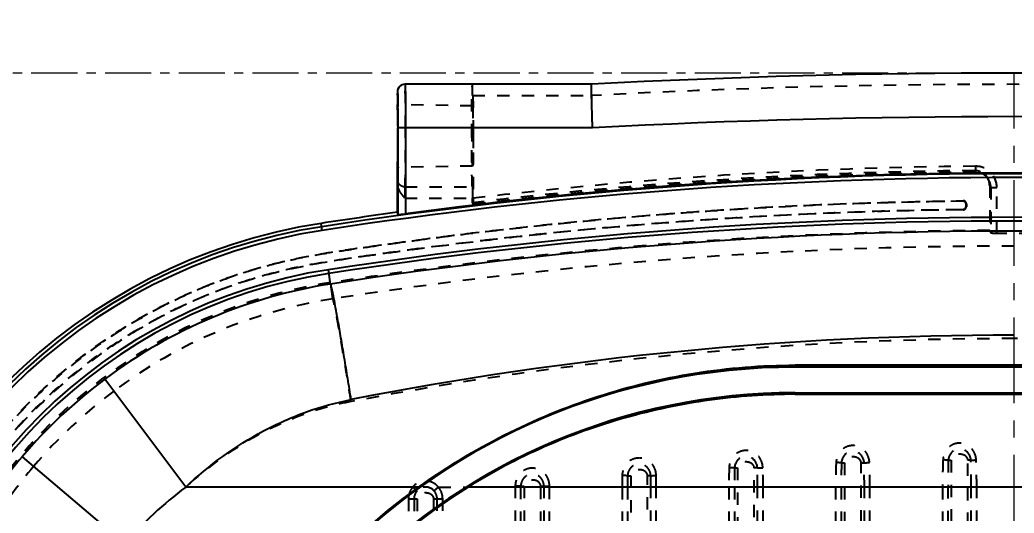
# Model space of a CAD drawing. Header units: millimetres. Extents: x 1937 to 4271, y -9032 to 1737.
# Drawn here: x 2659.6 to 2791.8, y 17.4 to 83 of the extents above; entities that cross this region are included whole.
import ezdxf

# ---------------------------------------------------------------- set-up
doc = ezdxf.new("R2010")
doc.units = ezdxf.units.MM
doc.header["$LTSCALE"] = 16.335
doc.header["$PDMODE"] = 3
doc.header["$PDSIZE"] = 0.3125
doc.linetypes.add('CENTER', pattern=[0.6, 0.375, -0.075, 0.075, -0.075])
doc.linetypes.add('HIDDEN', pattern=[0.2, 0.1, -0.1])
doc.layers.get('0').update_dxf_attribs({"linetype": 'CONTINUOUS'})
doc.layers.get('Defpoints').update_dxf_attribs({"linetype": 'CONTINUOUS'})
doc.layers.add('center', color=1, linetype='CENTER', lineweight=9)
doc.layers.add('DEFAULT_2', color=8, linetype='HIDDEN')
doc.styles.get("Standard").update_dxf_attribs({"font": 'txt', "width": 0.8})
doc.dimstyles.get("Standard").update_dxf_attribs({"dimtxt": 0.15625, "dimasz": 0.1875, "dimexe": 0.125, "dimexo": 0.0625, "dimtad": 0, "dimtih": 1, "dimtoh": 1, "dimdsep": 46, "dimtxsty": 'Standard', "dimcen": 0.09, "dimadec": 0, "dimazin": 0, "dimtp": 0.01, "dimtm": 0.01, "dimtfac": 1, "dimtofl": 0, "dimtmove": 0, "dimatfit": 3, "dimfxl": 0, "dimtolj": 1, "dimarcsym": 0})

# ---------------------------------------------------------------- blocks, each defined once
blk = doc.blocks.new('*D0')
at = {"color": 6, "lineweight": -2}
for p, q in [((2632.11, 75.97), (2632.11, 106.01)), ((2642.11, 106.01), (2702.04, 106.01)), ((2941.48, 106.01), (2739.37, 106.01)), ((2951.48, 75.97), (2951.48, 106.01))]:
    blk.add_line(p, q, dxfattribs=at)
at = {"color": 6}
for points in [[(2642.11, 107.68), (2642.11, 104.34), (2632.11, 106.01)], [(2941.48, 107.68), (2941.48, 104.34), (2951.48, 106.01)]]:
    blk.add_solid(points, dxfattribs=at)
at = {"layer": 'Defpoints', "color": 0}
for p in [(2632.11, 106.01), (2632.11, 75.97), (2951.48, 75.97, 0)]:
    blk.add_point(p, dxfattribs=at)
at = {"color": 4, "insert": (2720.71, 106.01), "char_height": 10, "attachment_point": 5}
blk.add_mtext('\\A1;319.38', dxfattribs=at)

msp = doc.modelspace()

# ---------------------------------------------------------------- linework, layer by layer
at = {"color": 7, "linetype": 'Continuous'}
for p, q in [((2710.796, 74.489), (2710.811, 74.482)), ((2735.591, 74.482), (2710.796, 74.489)), ((2735.591, 74.482), (2735.591, 74.489)), ((2735.621, 73.357), (2735.591, 74.482)), ((2709.796, 73.489), (2709.796, 71.771)), ((2709.796, 73.489), (2709.811, 73.482)), ((2735.745, 68.682), (2735.621, 73.357)), ((2709.894, 57.153), (2709.894, 68.682)), ((2735.745, 68.682), (2709.894, 68.682)), ((2710.894, 68.682), (2710.894, 57.237)), ((2709.796, 57.437), (2709.796, 63.422)), ((2709.894, 57.153), (2709.796, 57.437)), ((2699.82, 55.032), (2699.676, 55.967)), ((2700.918, 47.895), (2700.624, 49.802)), ((2762.696, 37.092), (2762.696, 36.833)), ((2820.896, 37.092), (2762.696, 37.092)), ((2820.896, 36.833), (2762.696, 36.833)), ((2681.653, 20.877), (2670.907, 35.249)), ((2762.696, 33.423), (2762.696, 33.22)), ((2762.696, 33.423), (2820.896, 33.423)), ((2762.696, 33.22), (2820.896, 33.22)), ((2659.902, 24.899), (2673.586, 13.292)), ((2712.624, 20.877), (2681.653, 20.877)), ((2864.373, 20.877), (2719.219, 20.877))]:
    msp.add_line(p, q, dxfattribs=at)
for centre, radius, start, end in [((2791.796, -986.181), 1062.151, 86.96671, 93.03329), ((2710.796, 73.489), 1, 90.00044, 179.98925), ((2710.811, 73.482), 1, 90.01212, 179.99249), ((2492.575, 68.86), 217.319, 359.95299, 0.69371), ((2791.796, -986.181), 1056.351, 86.958387, 93.041613), ((2791.796, -542.617), 605.184, 81.250995, 98.749005), ((2791.796, -542.617), 605.285, 83.09667, 97.681099), ((2791.796, -542.617), 604.685, 81.250995, 98.749005), ((2791.796, -542.617), 605.631, 97.781515, 98.749005), ((2711.146, -18.566), 75.411, 98.74901, 171.02639), ((2711.146, -18.566), 74.964, 98.74901, 171.02639), ((2791.796, -542.617), 599.393, 81.250995, 98.749005), ((2791.796, -542.617), 598.895, 81.250995, 98.749005), ((2711.146, -18.566), 74.465, 98.74901, 171.02639), ((2791.932, -536.047), 590.992, 90.013169, 98.858899), ((2791.66, -536.047), 590.992, 81.141101, 89.986831), ((2711.146, -18.566), 69.173, 98.74901, 171.02639), ((2711.146, -18.566), 68.675, 98.74901, 171.02639), ((2711.289, -18.65), 67.348, 98.85834, 126.84119), ((2792.046, -418.664), 459.758, 90.03121, 101.08543), ((2762.696, -49.022), 85.855, 90, 180), ((2711.146, -18.566), 67.196, 126.78659, 139.69559), ((2762.696, -49.022), 82.445, 90, 180), ((2711.146, -18.566), 49.251, 126.78659, 139.69559), ((2762.696, -49.022), 85.983, 125.61544, 180), ((2762.696, -49.022), 82.317, 121.88132, 180)]:
    msp.add_arc(centre, radius, start, end, dxfattribs=at)
for points, knots in [([(2710.811, 74.482), (2710.814, 74.48), (2710.816, 74.467), (2710.82, 74.445), (2710.824, 74.407), (2710.83, 74.332), (2710.836, 74.202), (2710.844, 74.009), (2710.851, 73.764), (2710.858, 73.472), (2710.864, 73.133), (2710.872, 72.6), (2710.881, 71.848), (2710.888, 70.862), (2710.893, 69.793), (2710.894, 69.057), (2710.894, 68.682)], [0, 0, 0, 0, 0.0017658, 0.005831, 0.0122375, 0.0209778, 0.0453955, 0.078919, 0.1212047, 0.1718308, 0.2303648, 0.2962387, 0.4473145, 0.6194057, 0.8062011, 1, 1, 1, 1]), ([(2709.811, 73.482), (2709.815, 73.48), (2709.817, 73.464), (2709.822, 73.439), (2709.826, 73.395), (2709.831, 73.336), (2709.836, 73.26), (2709.842, 73.129), (2709.85, 72.926), (2709.858, 72.641), (2709.866, 72.301), (2709.873, 71.912), (2709.876, 71.637), (2709.878, 71.492)], [0, 0, 0, 0, 0.0058969, 0.0197283, 0.0416449, 0.0716091, 0.1095548, 0.1554011, 0.2700904, 0.413984, 0.5852705, 0.7815423, 1, 1, 1, 1]), ([(2709.796, 71.771), (2709.798, 71.771), (2709.801, 71.762), (2709.804, 71.748), (2709.807, 71.722), (2709.812, 71.669), (2709.818, 71.578), (2709.825, 71.441), (2709.831, 71.266), (2709.837, 71.056), (2709.842, 70.813), (2709.85, 70.429), (2709.857, 69.886), (2709.864, 69.173), (2709.868, 68.4), (2709.869, 67.868), (2709.869, 67.597)], [0, 0, 0, 0, 0.0014927, 0.0052241, 0.0113055, 0.0197403, 0.0436205, 0.0767177, 0.1186915, 0.1691179, 0.2275623, 0.2934514, 0.4448427, 0.6175699, 0.8052269, 1, 1, 1, 1]), ([(2709.894, 57.153), (2709.895, 57.151), (2709.904, 57.148), (2709.93, 57.144), (2709.988, 57.144), (2710.08, 57.148), (2710.203, 57.157), (2710.352, 57.172), (2710.586, 57.197), (2710.768, 57.22), (2710.894, 57.237)], [0, 0, 0, 0, 0.0076606, 0.0236717, 0.0824798, 0.1759639, 0.3003805, 0.4511218, 0.6224797, 1, 1, 1, 1]), ([(2703.647, 32.516), (2703.499, 33.452), (2703.201, 35.316), (2702.752, 38.059), (2702.317, 40.649), (2701.917, 42.958), (2701.61, 44.654), (2701.395, 45.789), (2701.263, 46.457), (2701.15, 46.996), (2701.058, 47.407), (2700.985, 47.692), (2700.941, 47.842), (2700.918, 47.895)], [0, 0, 0, 0, 0.181967, 0.3626185, 0.5335894, 0.6862194, 0.8126048, 0.8644705, 0.9081591, 0.94333, 0.970154, 0.988935, 1, 1, 1, 1]), ([(2712.624, 20.877), (2716.245, 23.471), (2723.89, 28.118), (2736.281, 33.244), (2749.319, 36.386), (2758.241, 37.092), (2762.696, 37.092)], [0, 0, 0, 0, 0.250062, 0.4999682, 0.7499178, 1, 1, 1, 1]), ([(2762.696, 33.22), (2758.883, 33.22), (2751.248, 32.695), (2740.021, 30.343), (2729.226, 26.462), (2722.456, 22.891), (2719.219, 20.877)], [0, 0, 0, 0, 0.2500411, 0.5000202, 0.749978, 1, 1, 1, 1]), ([(2681.653, 20.877), (2684.759, 23.79), (2689.951, 27.595), (2697.635, 31.013), (2701.634, 32.123), (2703.647, 32.516)], [0, 0, 0, 0, 0.507638, 0.7554378, 1, 1, 1, 1]), ([(2659.902, 24.899), (2657.921, 22.564), (2654.269, 17.622), (2649.846, 9.542), (2646.562, 0.937), (2645.179, -5.05), (2644.696, -8.073)], [0, 0, 0, 0, 0.2500741, 0.5000447, 0.7499954, 1, 1, 1, 1])]:
    msp.add_open_spline(points, degree=3, knots=knots, dxfattribs=at)
at = {"layer": 'center'}
msp.add_line((2951.484, 75.97, 0), (2632.107, 75.97), dxfattribs=at)
at = {"layer": 'center', "color": 1, "linetype": 'CENTER', "ltscale": 1.86513}
msp.add_line((2791.796, -223.901), (2791.796, 75.97), dxfattribs=at)
at = {"layer": 'DEFAULT_2', "color": 8, "linetype": 'HIDDEN'}
for p, q in [((2719.796, 72.989), (2719.796, 74.489)), ((2719.796, 72.989), (2719.811, 72.982)), ((2719.796, 72.989), (2735.63, 72.989)), ((2735.63, 72.989), (2735.63, 72.982)), ((2735.745, 68.682), (2735.631, 72.982)), ((2719.796, 71.597), (2709.796, 71.771)), ((2719.885, 68.682), (2719.885, 59.309)), ((2719.796, 63.597), (2709.796, 63.422)), ((2786.666, 63.568), (2786.673, 62.769)), ((2786.524, 62.991), (2786.673, 62.769)), ((2710.814, 60.815), (2719.774, 60.815)), ((2788.357, 61.877), (2788.206, 62.102)), ((2788.546, 60.985), (2788.546, 55.023)), ((2788.697, 60.759), (2788.546, 60.985)), ((2788.697, 60.759), (2788.697, 54.683)), ((2788.697, 60.759), (2789.497, 60.759)), ((2789.497, 54.629), (2789.497, 60.758)), ((2710.779, 59.339), (2719.796, 59.339)), ((2719.796, 58.719), (2719.796, 59.339)), ((2719.796, 58.719), (2719.871, 58.501)), ((2785, 58.913), (2785.042, 58.976)), ((2785.404, 58.513), (2785.446, 58.577)), ((2785.404, 58.239), (2785.404, 58.513)), ((2785.446, 58.176), (2785.404, 58.239)), ((2785.446, 58.576), (2785.446, 58.176)), ((2785.051, 57.776), (2785.009, 57.839)), ((2788.546, 55.023), (2788.697, 54.683)), ((2701.221, 45.924), (2700.918, 47.895)), ((2768.837, 24.103), (2769.236, 24.103)), ((2769.236, 24.103), (2769.236, -153.696)), ((2771.456, -153.696), (2771.456, 24.103)), ((2771.456, 24.103), (2771.855, 24.103)), ((2783.044, 24.448), (2783.436, 24.448)), ((2783.436, 24.448), (2783.436, -154.041)), ((2785.656, -154.041), (2785.656, 24.448)), ((2786.048, 24.448), (2785.656, 24.448)), ((2754.625, 23.416), (2755.036, 23.416)), ((2755.036, 23.416), (2755.036, -153.01)), ((2757.256, -153.01), (2757.256, 23.416)), ((2757.666, 23.416), (2757.256, 23.416)), ((2740.41, 22.387), (2740.836, 22.387)), ((2740.836, 22.387), (2740.836, -151.98)), ((2743.056, -151.98), (2743.056, 22.387)), ((2743.482, 22.387), (2743.056, 22.387)), ((2744.222, 20.877), (2744.21, 22.405)), ((2712.421, 20.381), (2711.834, 20.877)), ((2714.67, 20.381), (2715.257, 20.877)), ((2715.257, 20.877), (2719.219, 20.877)), ((2725.47, 21.015), (2725.47, -150.608)), ((2726.208, -150.606), (2726.208, 21.013)), ((2726.208, 21.013), (2726.636, 21.013)), ((2726.636, 21.013), (2726.636, -150.606)), ((2728.856, -150.606), (2728.856, 21.013)), ((2728.856, 21.013), (2729.284, 21.013)), ((2729.284, 21.013), (2729.284, -150.606)), ((2730.022, -150.608), (2730.022, 21.015)), ((2739.67, 20.877), (2739.67, -150.471)), ((2740.409, 20.877), (2740.409, -150.471)), ((2743.483, -150.471), (2743.483, 20.877)), ((2744.222, -150.471), (2744.222, 20.877)), ((2753.87, 20.877), (2753.87, -150.471)), ((2754.608, 20.877), (2754.608, -150.471)), ((2757.684, -150.471), (2757.684, 20.877)), ((2758.422, -150.471), (2758.422, 20.877)), ((2768.07, 20.877), (2768.07, -150.471)), ((2768.808, 20.877), (2768.808, -150.517)), ((2771.884, -150.471), (2771.884, 20.877)), ((2772.622, -150.471), (2772.622, 20.877)), ((2782.27, 20.877), (2782.27, -150.471)), ((2783.008, -150.53), (2783.008, 20.936)), ((2786.084, -150.506), (2786.084, 20.913)), ((2786.822, -150.471), (2786.822, 20.877)), ((2711.27, 19.292), (2711.27, -148.885)), ((2711.27, 19.292), (2712.436, 19.292)), ((2712.008, 19.292), (2712.008, -148.885)), ((2712.436, 19.292), (2712.436, -148.885)), ((2714.656, -148.885), (2714.656, 19.292)), ((2714.656, 19.292), (2715.822, 19.292)), ((2715.084, -148.885), (2715.084, 19.292)), ((2715.822, -148.885), (2715.822, 19.292))]:
    msp.add_line(p, q, dxfattribs=at)
for centre, radius, start, end in [((2791.796, -986.181), 1060.651, 86.964565, 93.035435), ((2670.467, 70.034), 39.383, 1.3673, 1.74143), ((2568.816, 68.269), 141.05, 0.59333, 0.72347), ((2525.557, 67.851), 184.311, 0.32173, 0.58386), ((2483.073, 67.579), 226.795, 359.67872, 0.00453), ((2475.581, 67.598), 234.288, 359.99971, 0.26693), ((2534.204, 67.273), 175.664, 359.41076, 359.68473), ((2632.617, 66.029), 77.242, 358.65781, 359.34296), ((2573.108, 66.875), 136.757, 359.27446, 359.41004), ((2673.712, 65.071), 36.136, 358.24345, 358.64955), ((2791.796, -542.617), 606.206, 90.484744, 96.812713), ((2786.688, 60.759), 2.809, 359.9901, 90.42155), ((2791.796, -542.617), 605.631, 90.498746, 96.827713), ((2791.796, -542.617), 605.407, 90.48482, 96.823146), ((2786.54, 61.018), 1.973, 85.02153, 90.47704), ((2786.535, 60.966), 2.025, 67.74401, 85.00115), ((2786.539, 60.985), 2.007, 0.03498, 67.64399), ((2785.005, 58.514), 0.399, 359.93767, 90.65418), ((2785.005, 58.238), 0.399, 270.64208, 0.06004), ((2785.046, 58.577), 0.399, 359.93768, 90.65009), ((2785.046, 58.176), 0.399, 270.63809, 0.06024), ((2791.796, -542.617), 597.649, 90.311574, 98.749005), ((2791.796, -542.617), 597.247, 89.779451, 90.220549), ((2791.932, -536.047), 588.998, 90.013209, 98.859268), ((2711.146, -18.566), 67.429, 98.74901, 171.02639), ((2711.289, -18.651), 65.355, 98.86176, 126.84279), ((2792.032, -429.359), 469.998, 90.02882, 100.83923), ((2791.559, -429.359), 469.998, 79.16077, 89.97118), ((2711.146, -18.566), 65.202, 126.78659, 139.69558), ((2856.468, 20.947), 88.398, 177.93015, 180.04537), ((2941.478, 20.945), 172.67, 178.95196, 180.02227), ((2599.281, 20.945), 172.603, 359.97759, 1.04832), ((2684.264, 20.948), 88.358, 359.95407, 2.07005), ((2868.958, 20.973), 86.688, 177.67553, 180.06303), ((2952.045, 20.973), 169.037, 178.82219, 180.01238), ((2617.097, 20.973), 168.987, 359.9798, 1.17831), ((2700.158, 20.969), 86.664, 359.93932, 2.32773), ((2845.196, 20.911), 91.326, 178.40978, 180.02131), ((2933.026, 20.91), 178.418, 179.19507, 180.01043), ((2579.328, 20.91), 178.355, 359.98945, 0.80509), ((2667.131, 20.912), 91.291, 359.97857, 1.59074), ((2924.971, 20.884), 184.564, 179.53344, 180.00205), ((2558.95, 20.884), 184.534, 359.9979, 0.46659), ((2713.546, 19.366), 1.514, 42.05912, 137.93579)]:
    msp.add_arc(centre, radius, start, end, dxfattribs=at)
for points, knots in [([(2710.898, 68.682), (2710.897, 68.944), (2710.895, 69.602), (2710.889, 70.622), (2710.879, 71.695), (2710.869, 72.506), (2710.859, 73.077), (2710.851, 73.437), (2710.843, 73.747), (2710.834, 74.004), (2710.827, 74.184), (2710.82, 74.301), (2710.815, 74.367), (2710.811, 74.417), (2710.806, 74.456), (2710.802, 74.475), (2710.799, 74.489), (2710.796, 74.489)], [0, 0, 0, 0, 0.1353239, 0.3399586, 0.5266039, 0.6888524, 0.7590873, 0.8212161, 0.8747021, 0.9191341, 0.9541113, 0.9679444, 0.979311, 0.9881962, 0.9945886, 0.9984895, 1, 1, 1, 1]), ([(2719.676, 67.597), (2719.676, 68.045), (2719.677, 68.924), (2719.684, 70.201), (2719.693, 71.21), (2719.702, 71.955), (2719.71, 72.455), (2719.719, 72.908), (2719.728, 73.309), (2719.738, 73.656), (2719.749, 73.944), (2719.758, 74.147), (2719.766, 74.277), (2719.772, 74.352), (2719.777, 74.408), (2719.783, 74.452), (2719.788, 74.474), (2719.792, 74.489), (2719.796, 74.489)], [0, 0, 0, 0, 0.1949167, 0.3824912, 0.5552378, 0.6340156, 0.706702, 0.7725646, 0.8310001, 0.8814387, 0.9233869, 0.9564702, 0.969575, 0.9803414, 0.9887571, 0.994815, 0.9985232, 1, 1, 1, 1]), ([(2709.815, 61.799), (2709.824, 61.896), (2709.836, 62.155), (2709.853, 62.631), (2709.867, 63.277), (2709.885, 64.41), (2709.895, 65.682), (2709.899, 67.05), (2709.899, 68.128), (2709.896, 69.188), (2709.889, 70.193), (2709.879, 71.109), (2709.869, 71.803), (2709.859, 72.29), (2709.851, 72.597), (2709.843, 72.861), (2709.834, 73.08), (2709.826, 73.251), (2709.818, 73.365), (2709.811, 73.43), (2709.806, 73.462), (2709.803, 73.478), (2709.798, 73.489), (2709.796, 73.489)], [0, 0, 0, 0, 0.0251175, 0.0663469, 0.1222544, 0.1909531, 0.3569403, 0.4485489, 0.5417779, 0.6334321, 0.7203762, 0.7996392, 0.8684939, 0.8982785, 0.9246068, 0.9472528, 0.9660411, 0.9808001, 0.9913953, 0.9951132, 0.9977726, 0.9993782, 1, 1, 1, 1]), ([(2719.811, 72.982), (2719.813, 72.981), (2719.815, 72.971), (2719.819, 72.955), (2719.822, 72.927), (2719.827, 72.87), (2719.833, 72.775), (2719.84, 72.631), (2719.846, 72.45), (2719.853, 72.233), (2719.858, 71.982), (2719.866, 71.587), (2719.873, 71.029), (2719.88, 70.298), (2719.884, 69.506), (2719.885, 68.96), (2719.885, 68.682)], [0, 0, 0, 0, 0.0018298, 0.0059215, 0.0123426, 0.0210914, 0.0455162, 0.0790412, 0.1213255, 0.1719475, 0.2304749, 0.2963404, 0.4473953, 0.6194624, 0.8062286, 1, 1, 1, 1]), ([(2709.818, 71.566), (2709.817, 71.596), (2709.813, 71.646), (2709.809, 71.714), (2709.802, 71.745), (2709.801, 71.771), (2709.796, 71.771)], [0, 0, 0, 0, 0.4313693, 0.7421341, 0.9312076, 1, 1, 1, 1]), ([(2709.832, 71.23), (2709.831, 71.263), (2709.827, 71.375), (2709.823, 71.487), (2709.818, 71.566)], [0, 0, 0, 0, 0.2921962, 1, 1, 1, 1]), ([(2719.726, 67.597), (2719.726, 67.856), (2719.727, 68.367), (2719.731, 69.108), (2719.737, 69.791), (2719.744, 70.311), (2719.751, 70.679), (2719.757, 70.912), (2719.762, 71.113), (2719.768, 71.281), (2719.775, 71.412), (2719.78, 71.5), (2719.785, 71.55), (2719.788, 71.575), (2719.791, 71.588), (2719.794, 71.597), (2719.796, 71.597)], [0, 0, 0, 0, 0.1948509, 0.3825868, 0.5553588, 0.7067656, 0.7726522, 0.8310893, 0.8814987, 0.9234466, 0.9565125, 0.9803543, 0.9887666, 0.9948237, 0.9985293, 1, 1, 1, 1]), ([(2719.796, 71.597), (2719.798, 71.597), (2719.801, 71.588), (2719.803, 71.575), (2719.807, 71.55), (2719.812, 71.499), (2719.817, 71.412), (2719.823, 71.28), (2719.829, 71.113), (2719.835, 70.911), (2719.841, 70.678), (2719.848, 70.31), (2719.855, 69.79), (2719.861, 69.107), (2719.865, 68.367), (2719.866, 67.856), (2719.866, 67.597)], [0, 0, 0, 0, 0.0014943, 0.0052261, 0.0113078, 0.0197429, 0.0436244, 0.0767218, 0.1186924, 0.1691162, 0.2275597, 0.2934447, 0.4448271, 0.6175512, 0.8052225, 1, 1, 1, 1]), ([(2709.855, 70.05), (2709.854, 70.135), (2709.849, 70.443), (2709.844, 70.751), (2709.839, 70.973)], [0, 0, 0, 0, 0.2785811, 1, 1, 1, 1]), ([(2709.869, 67.597), (2709.869, 67.325), (2709.868, 66.793), (2709.864, 66.02), (2709.857, 65.307), (2709.85, 64.764), (2709.842, 64.38), (2709.837, 64.137), (2709.831, 63.927), (2709.825, 63.752), (2709.818, 63.615), (2709.812, 63.524), (2709.807, 63.471), (2709.804, 63.445), (2709.801, 63.431), (2709.798, 63.422), (2709.796, 63.422)], [0, 0, 0, 0, 0.1947754, 0.3824344, 0.555163, 0.7065547, 0.7724437, 0.8308875, 0.8813131, 0.9232857, 0.9563817, 0.9802608, 0.9886951, 0.9947762, 0.9985074, 1, 1, 1, 1]), ([(2710.814, 60.815), (2710.824, 60.929), (2710.836, 61.231), (2710.853, 61.787), (2710.867, 62.542), (2710.884, 63.865), (2710.895, 65.351), (2710.899, 66.948), (2710.899, 67.946), (2710.898, 68.526), (2710.898, 68.682)], [0, 0, 0, 0, 0.0435983, 0.1151622, 0.2122022, 0.3314549, 0.6196437, 0.778738, 0.9406837, 1, 1, 1, 1]), ([(2719.774, 60.815), (2719.764, 60.92), (2719.75, 61.195), (2719.732, 61.7), (2719.716, 62.384), (2719.696, 63.586), (2719.68, 65.341), (2719.676, 66.813), (2719.676, 67.597)], [0, 0, 0, 0, 0.0465795, 0.1218901, 0.2236386, 0.3488164, 0.6536308, 1, 1, 1, 1]), ([(2719.796, 63.596), (2719.794, 63.596), (2719.791, 63.605), (2719.788, 63.618), (2719.785, 63.643), (2719.78, 63.693), (2719.775, 63.781), (2719.768, 63.912), (2719.762, 64.08), (2719.757, 64.281), (2719.751, 64.514), (2719.744, 64.882), (2719.737, 65.402), (2719.731, 66.085), (2719.727, 66.826), (2719.726, 67.337), (2719.726, 67.597)], [0, 0, 0, 0, 0.0014707, 0.0051763, 0.0112334, 0.0196457, 0.0434875, 0.0765534, 0.1185013, 0.1689107, 0.2273478, 0.2932344, 0.4446412, 0.6174132, 0.8051491, 1, 1, 1, 1]), ([(2719.866, 67.597), (2719.866, 67.337), (2719.865, 66.826), (2719.861, 66.086), (2719.855, 65.403), (2719.848, 64.883), (2719.841, 64.515), (2719.835, 64.282), (2719.829, 64.08), (2719.823, 63.913), (2719.817, 63.781), (2719.812, 63.694), (2719.807, 63.643), (2719.803, 63.618), (2719.801, 63.605), (2719.798, 63.597), (2719.796, 63.596)], [0, 0, 0, 0, 0.1947775, 0.3824488, 0.5551729, 0.7065553, 0.7724403, 0.8308838, 0.8813076, 0.9232782, 0.9563756, 0.9802571, 0.9886922, 0.9947739, 0.9985057, 1, 1, 1, 1]), ([(2709.796, 63.422), (2709.801, 63.422), (2709.802, 63.448), (2709.809, 63.479), (2709.813, 63.547), (2709.817, 63.597), (2709.818, 63.627)], [0, 0, 0, 0, 0.0687933, 0.2578684, 0.5686335, 1, 1, 1, 1]), ([(2709.818, 63.627), (2709.82, 63.65), (2709.825, 63.762), (2709.829, 63.875), (2709.832, 63.964)], [0, 0, 0, 0, 0.2070301, 1, 1, 1, 1]), ([(2788.356, 61.877), (2788.264, 62.014), (2788.047, 62.267), (2787.503, 62.644), (2787.001, 62.771), (2786.673, 62.769)], [0, 0, 0, 0, 0.2505881, 0.501399, 1, 1, 1, 1]), ([(2710.779, 59.339), (2710.54, 59.631), (2710.066, 60.21), (2709.795, 60.956), (2709.796, 61.331)], [0, 0, 0, 0, 0.5016602, 1, 1, 1, 1]), ([(2709.796, 61.33), (2709.798, 61.429), (2709.803, 61.585), (2709.809, 61.741), (2709.815, 61.799)], [0, 0, 0, 0, 0.6312317, 1, 1, 1, 1]), ([(2710.814, 60.815), (2710.69, 60.815), (2710.428, 60.865), (2710.09, 61.084), (2709.866, 61.417), (2709.815, 61.676), (2709.815, 61.799)], [0, 0, 0, 0, 0.2418311, 0.5026187, 0.761753, 1, 1, 1, 1]), ([(2710.814, 60.815), (2710.805, 60.755), (2710.798, 60.583), (2710.786, 60.262), (2710.78, 59.83), (2710.779, 59.509), (2710.779, 59.339)], [0, 0, 0, 0, 0.1226553, 0.3488452, 0.6537546, 1, 1, 1, 1]), ([(2719.774, 60.815), (2719.78, 60.755), (2719.784, 60.583), (2719.791, 60.262), (2719.795, 59.83), (2719.796, 59.509), (2719.796, 59.339)], [0, 0, 0, 0, 0.1219065, 0.3488166, 0.6536579, 1, 1, 1, 1]), ([(2788.697, 60.759), (2788.697, 60.858), (2788.667, 61.25), (2788.518, 61.632), (2788.356, 61.877)], [0, 0, 0, 0, 0.2511862, 1, 1, 1, 1]), ([(2636.107, -64.797), (2636.107, -59.948), (2636.251, -52.673), (2636.731, -42.985), (2637.234, -35.728), (2637.88, -28.483), (2638.671, -21.251), (2639.449, -15.239), (2640.129, -10.438), (2640.698, -6.845), (2641.368, -3.268), (2642.224, 0.269), (2643.28, 3.752), (2644.506, 7.179), (2645.902, 10.54), (2647.991, 14.918), (2651.016, 20.183), (2655.269, 26.098), (2660.102, 31.55), (2665.464, 36.483), (2671.301, 40.843), (2677.55, 44.59), (2684.15, 47.675), (2691.026, 50.092), (2696.941, 51.464), (2701.724, 52.269), (2705.325, 52.78), (2708.929, 53.274), (2712.532, 53.769), (2716.138, 54.244), (2720.951, 54.839), (2726.974, 55.525), (2734.21, 56.267), (2741.455, 56.919), (2748.707, 57.484), (2758.385, 58.12), (2770.496, 58.696), (2780.193, 58.922), (2785.042, 58.976)], [0, 0, 0, 0, 0.0624978, 0.0937481, 0.1249983, 0.1562486, 0.1874987, 0.2187485, 0.234373, 0.2500021, 0.26563, 0.2812543, 0.2968847, 0.3125143, 0.3281415, 0.3437693, 0.375015, 0.4062602, 0.4375058, 0.4687519, 0.4999989, 0.5312466, 0.5624953, 0.5937455, 0.6249961, 0.640623, 0.6562486, 0.6718748, 0.6874998, 0.7031244, 0.7187494, 0.75, 0.7812501, 0.8125003, 0.8437506, 0.8750009, 0.9375004, 1, 1, 1, 1]), ([(2785, 58.913), (2780.154, 58.858), (2770.462, 58.632), (2758.358, 58.056), (2748.686, 57.419), (2741.438, 56.855), (2734.197, 56.202), (2726.965, 55.462), (2719.742, 54.635), (2713.732, 53.875), (2708.931, 53.215), (2705.331, 52.712), (2701.733, 52.193), (2698.146, 51.6), (2694.583, 50.869), (2691.068, 49.933), (2687.606, 48.818), (2683.071, 47.105), (2677.575, 44.53), (2671.33, 40.787), (2665.497, 36.428), (2660.139, 31.498), (2655.31, 26.049), (2651.06, 20.136), (2647.434, 13.822), (2644.963, 8.279), (2643.333, 3.713), (2642.286, 0.229), (2641.421, -3.303), (2640.735, -6.875), (2640.196, -10.47), (2639.687, -14.069), (2639.196, -17.671), (2638.747, -21.278), (2638.336, -24.89), (2637.835, -29.71), (2637.295, -35.745), (2636.793, -42.998), (2636.314, -52.679), (2636.17, -59.95), (2636.17, -64.797)], [0, 0, 0, 0, 0.0625008, 0.1250012, 0.1562519, 0.1875025, 0.2187531, 0.2500036, 0.2812541, 0.3125045, 0.3281297, 0.3437549, 0.35938, 0.3750081, 0.3906336, 0.4062608, 0.4218906, 0.4375181, 0.4687638, 0.5000096, 0.5312554, 0.5625012, 0.5937471, 0.6249929, 0.6562388, 0.6874845, 0.7031126, 0.7187406, 0.734369, 0.7499946, 0.7656207, 0.7812476, 0.7968722, 0.8124972, 0.8281229, 0.8437486, 0.874999, 0.9062498, 0.9375006, 1, 1, 1, 1]), ([(2719.885, 59.309), (2719.885, 59.206), (2719.885, 59.018), (2719.882, 58.789), (2719.879, 58.65), (2719.876, 58.563), (2719.876, 58.541), (2719.872, 58.497), (2719.871, 58.501)], [0, 0, 0, 0, 0.3815422, 0.7056986, 0.8292303, 0.9228291, 0.983277, 1, 1, 1, 1]), ([(2637.245, -64.797), (2637.245, -59.985), (2637.387, -52.767), (2637.86, -43.155), (2638.358, -35.954), (2638.995, -28.765), (2639.772, -21.589), (2640.713, -14.433), (2641.537, -8.473), (2642.434, -3.744), (2643.27, -0.232), (2644.304, 3.229), (2645.915, 7.764), (2648.359, 13.272), (2651.956, 19.542), (2656.175, 25.412), (2660.975, 30.817), (2666.304, 35.702), (2672.106, 40.014), (2677.285, 43.093), (2681.599, 45.228), (2684.913, 46.661), (2688.298, 47.92), (2691.74, 49.009), (2695.234, 49.922), (2698.777, 50.621), (2702.341, 51.186), (2705.912, 51.713), (2709.486, 52.212), (2714.254, 52.857), (2720.221, 53.612), (2727.392, 54.428), (2734.572, 55.159), (2741.761, 55.803), (2748.957, 56.362), (2758.56, 56.99), (2770.576, 57.56), (2780.198, 57.784), (2785.009, 57.839)], [0, 0, 0, 0, 0.0624991, 0.0937498, 0.125, 0.1562507, 0.1875007, 0.2187507, 0.2500008, 0.2656296, 0.2812561, 0.2968839, 0.312513, 0.3437577, 0.3750034, 0.4062488, 0.4374943, 0.4687397, 0.4999852, 0.5312305, 0.5468588, 0.5624862, 0.5781132, 0.5937437, 0.6093715, 0.6249946, 0.6406244, 0.6562505, 0.6718742, 0.687499, 0.7187495, 0.7499994, 0.7812496, 0.8124997, 0.84375, 0.8750003, 0.9375, 1, 1, 1, 1]), ([(2785.051, 57.776), (2780.243, 57.722), (2770.627, 57.499), (2756.217, 56.816), (2744.224, 55.959), (2734.645, 55.106), (2727.469, 54.378), (2720.306, 53.553), (2714.344, 52.793), (2709.577, 52.153), (2704.808, 51.501), (2698.858, 50.62), (2691.797, 49.073), (2684.956, 46.724), (2678.396, 43.674), (2672.175, 39.983), (2666.368, 35.674), (2661.036, 30.789), (2656.234, 25.384), (2652.012, 19.515), (2648.416, 13.242), (2645.968, 7.733), (2644.358, 3.194), (2643.327, -0.266), (2642.484, -3.775), (2641.583, -8.502), (2640.922, -13.269), (2640.31, -18.041), (2639.724, -22.814), (2639.057, -28.787), (2638.412, -35.971), (2637.921, -43.168), (2637.57, -50.373), (2637.356, -57.584), (2637.307, -62.392), (2637.307, -64.797)], [0, 0, 0, 0, 0.0624778, 0.1249545, 0.1874328, 0.2186768, 0.2499155, 0.2811409, 0.3123692, 0.3279961, 0.3436372, 0.3749175, 0.4061342, 0.4373971, 0.4686991, 0.4999706, 0.531227, 0.5624907, 0.5937535, 0.6250104, 0.656267, 0.6875406, 0.7031841, 0.7188181, 0.7344363, 0.7500518, 0.7813162, 0.7969485, 0.812571, 0.8438003, 0.8750334, 0.9062763, 0.9375206, 0.9687617, 1, 1, 1, 1]), ([(2789.497, 54.625), (2789.397, 54.625), (2789.251, 54.627), (2789.066, 54.633), (2788.947, 54.64), (2788.85, 54.648), (2788.773, 54.657), (2788.728, 54.668), (2788.701, 54.676), (2788.697, 54.683)], [0, 0, 0, 0, 0.3721776, 0.5418616, 0.691057, 0.8149793, 0.9092282, 0.9710787, 1, 1, 1, 1]), ([(2703.647, 32.254), (2703.518, 33.069), (2703.258, 34.699), (2702.864, 37.105), (2702.48, 39.394), (2702.124, 41.452), (2701.849, 42.974), (2701.655, 44.001), (2701.535, 44.609), (2701.433, 45.1), (2701.349, 45.477), (2701.282, 45.738), (2701.242, 45.876), (2701.221, 45.924)], [0, 0, 0, 0, 0.1783258, 0.3565286, 0.526579, 0.6797215, 0.8077532, 0.8606598, 0.9054044, 0.9415544, 0.9692082, 0.9886031, 1, 1, 1, 1]), ([(2703.647, 32.254), (2701.635, 31.87), (2697.641, 30.787), (2689.969, 27.452), (2684.768, 23.733), (2681.653, 20.877)], [0, 0, 0, 0, 0.2454466, 0.4936228, 1, 1, 1, 1]), ([(2786.75, 24.489), (2786.738, 24.777), (2786.618, 25.353), (2786.143, 26.098), (2785.417, 26.605), (2784.548, 26.786), (2783.679, 26.607), (2782.95, 26.1), (2782.474, 25.354), (2782.353, 24.777), (2782.341, 24.489)], [0, 0, 0, 0, 0.1249528, 0.2498264, 0.374688, 0.499608, 0.6245959, 0.7496229, 0.874794, 1, 1, 1, 1]), ([(2758.387, 23.446), (2758.378, 23.74), (2758.261, 24.331), (2757.779, 25.096), (2757.037, 25.617), (2756.148, 25.803), (2755.259, 25.62), (2754.515, 25.098), (2754.031, 24.333), (2753.913, 23.741), (2753.905, 23.446)], [0, 0, 0, 0, 0.1249712, 0.2498657, 0.3747257, 0.4997027, 0.624662, 0.7496543, 0.8747861, 1, 1, 1, 1]), ([(2772.564, 24.14), (2772.554, 24.43), (2772.434, 25.011), (2771.957, 25.763), (2771.225, 26.277), (2770.349, 26.459), (2769.473, 26.279), (2768.738, 25.767), (2768.258, 25.014), (2768.138, 24.431), (2768.127, 24.14)], [0, 0, 0, 0, 0.1249275, 0.2497658, 0.3746072, 0.499528, 0.6244929, 0.7495516, 0.8747967, 1, 1, 1, 1]), ([(2771.855, 24.103), (2771.845, 24.498), (2771.516, 25.295), (2770.347, 25.776), (2769.176, 25.296), (2768.847, 24.498), (2768.837, 24.103)], [0, 0, 0, 0, 0.2562992, 0.4998313, 0.74356, 1, 1, 1, 1]), ([(2786.048, 24.448), (2786.037, 24.84), (2785.709, 25.632), (2784.547, 26.109), (2783.383, 25.633), (2783.055, 24.84), (2783.044, 24.448)], [0, 0, 0, 0, 0.25638, 0.4997207, 0.7433811, 1, 1, 1, 1]), ([(2785.656, 24.448), (2785.656, 24.572), (2785.567, 24.823), (2785.277, 25.074), (2784.925, 25.217), (2784.546, 25.263), (2784.167, 25.217), (2783.815, 25.074), (2783.525, 24.823), (2783.435, 24.572), (2783.436, 24.448)], [0, 0, 0, 0, 0.1244402, 0.2485, 0.3736444, 0.5000072, 0.6263659, 0.7515155, 0.8755718, 1, 1, 1, 1]), ([(2744.21, 22.405), (2744.206, 22.704), (2744.09, 23.306), (2743.605, 24.087), (2742.851, 24.619), (2741.948, 24.807), (2741.044, 24.62), (2740.29, 24.089), (2739.798, 23.308), (2739.695, 22.704), (2739.682, 22.405)], [0, 0, 0, 0, 0.1249965, 0.2499085, 0.3747834, 0.4997114, 0.624626, 0.7496217, 0.8747429, 1, 1, 1, 1]), ([(2743.478, 22.387), (2743.481, 22.588), (2743.392, 22.992), (2743.062, 23.509), (2742.553, 23.861), (2741.947, 23.985), (2741.341, 23.862), (2740.832, 23.51), (2740.499, 22.994), (2740.407, 22.588), (2740.414, 22.387)], [0, 0, 0, 0, 0.1249898, 0.2497834, 0.3746543, 0.4996407, 0.6246942, 0.7495329, 0.8748488, 1, 1, 1, 1]), ([(2757.666, 23.416), (2757.658, 23.815), (2757.329, 24.623), (2756.147, 25.111), (2754.963, 24.624), (2754.633, 23.815), (2754.625, 23.416)], [0, 0, 0, 0, 0.2560545, 0.4997586, 0.7436858, 1, 1, 1, 1]), ([(2757.256, 23.416), (2757.256, 23.541), (2757.167, 23.792), (2756.877, 24.043), (2756.525, 24.186), (2756.146, 24.232), (2755.767, 24.186), (2755.415, 24.043), (2755.125, 23.792), (2755.035, 23.541), (2755.036, 23.416)], [0, 0, 0, 0, 0.1244402, 0.2485, 0.3736444, 0.5000072, 0.6263659, 0.7515155, 0.8755718, 1, 1, 1, 1]), ([(2768.837, 24.103), (2768.787, 24.107), (2768.55, 24.122), (2768.314, 24.133), (2768.127, 24.14)], [0, 0, 0, 0, 0.212332, 1, 1, 1, 1]), ([(2771.456, 24.103), (2771.456, 24.212), (2771.383, 24.441), (2771.122, 24.703), (2770.76, 24.865), (2770.348, 24.922), (2769.935, 24.866), (2769.571, 24.705), (2769.31, 24.443), (2769.236, 24.212), (2769.236, 24.103)], [0, 0, 0, 0, 0.1088693, 0.2282085, 0.3597813, 0.4994109, 0.6391631, 0.7710307, 0.8907764, 1, 1, 1, 1]), ([(2771.855, 24.103), (2771.905, 24.107), (2772.141, 24.122), (2772.378, 24.133), (2772.564, 24.14)], [0, 0, 0, 0, 0.2118271, 1, 1, 1, 1]), ([(2783.044, 24.448), (2782.994, 24.452), (2782.76, 24.469), (2782.526, 24.481), (2782.341, 24.489)], [0, 0, 0, 0, 0.2131375, 1, 1, 1, 1]), ([(2786.048, 24.448), (2786.098, 24.452), (2786.332, 24.469), (2786.566, 24.481), (2786.75, 24.489)], [0, 0, 0, 0, 0.2128105, 1, 1, 1, 1]), ([(2661.422, 23.609), (2659.5, 21.343), (2655.956, 16.548), (2651.664, 8.708), (2648.477, 0.359), (2647.134, -5.451), (2646.666, -8.384)], [0, 0, 0, 0, 0.2500775, 0.5000459, 0.7499939, 1, 1, 1, 1]), ([(2730.022, 21.014), (2730.024, 21.318), (2729.912, 21.93), (2729.427, 22.724), (2728.665, 23.267), (2727.75, 23.46), (2726.833, 23.27), (2726.069, 22.729), (2725.577, 21.933), (2725.473, 21.318), (2725.47, 21.014)], [0, 0, 0, 0, 0.1249379, 0.2497682, 0.3746058, 0.4994637, 0.6244036, 0.7494722, 0.8747415, 1, 1, 1, 1]), ([(2729.284, 21.013), (2729.284, 21.223), (2729.199, 21.641), (2728.856, 22.168), (2728.342, 22.509), (2727.747, 22.631), (2727.15, 22.509), (2726.637, 22.168), (2726.293, 21.641), (2726.208, 21.223), (2726.208, 21.013)], [0, 0, 0, 0, 0.1295507, 0.255605, 0.3784122, 0.4998462, 0.6213644, 0.7442714, 0.8703388, 1, 1, 1, 1]), ([(2743.056, 22.387), (2743.056, 22.511), (2742.967, 22.763), (2742.677, 23.013), (2742.325, 23.156), (2741.946, 23.202), (2741.567, 23.156), (2741.215, 23.013), (2740.925, 22.763), (2740.835, 22.511), (2740.836, 22.387)], [0, 0, 0, 0, 0.1244402, 0.2485, 0.3736444, 0.5000072, 0.6263659, 0.7515155, 0.8755718, 1, 1, 1, 1]), ([(2754.625, 23.416), (2754.575, 23.419), (2754.335, 23.432), (2754.095, 23.441), (2753.905, 23.446)], [0, 0, 0, 0, 0.210965, 1, 1, 1, 1]), ([(2757.666, 23.416), (2757.717, 23.419), (2757.957, 23.432), (2758.197, 23.441), (2758.387, 23.446)], [0, 0, 0, 0, 0.2109593, 1, 1, 1, 1]), ([(2715.257, 20.877), (2715.053, 21.127), (2714.519, 21.535), (2713.547, 21.753), (2712.567, 21.539), (2712.046, 21.121), (2711.834, 20.877)], [0, 0, 0, 0, 0.2500387, 0.5000038, 0.7500551, 1, 1, 1, 1]), ([(2728.856, 21.013), (2728.856, 21.122), (2728.783, 21.352), (2728.522, 21.614), (2728.16, 21.775), (2727.748, 21.832), (2727.335, 21.776), (2726.971, 21.615), (2726.71, 21.353), (2726.636, 21.122), (2726.636, 21.013)], [0, 0, 0, 0, 0.1088693, 0.2282085, 0.3597813, 0.4994109, 0.6391631, 0.7710307, 0.8907764, 1, 1, 1, 1]), ([(2739.682, 22.405), (2739.68, 22.277), (2739.671, 21.959), (2739.675, 21.45), (2739.67, 21.068), (2739.67, 20.877)], [0, 0, 0, 0, 0.2499887, 0.6249818, 1, 1, 1, 1]), ([(2740.414, 22.387), (2740.363, 22.389), (2740.119, 22.396), (2739.875, 22.401), (2739.682, 22.405)], [0, 0, 0, 0, 0.2083402, 1, 1, 1, 1]), ([(2743.478, 22.387), (2743.529, 22.389), (2743.773, 22.396), (2744.017, 22.402), (2744.21, 22.405)], [0, 0, 0, 0, 0.2095099, 1, 1, 1, 1]), ([(2711.834, 20.877), (2711.65, 20.66), (2711.363, 20.151), (2711.27, 19.577), (2711.27, 19.292)], [0, 0, 0, 0, 0.4997818, 1, 1, 1, 1]), ([(2712.421, 20.381), (2712.291, 20.237), (2712.083, 19.89), (2712.008, 19.492), (2712.008, 19.292)], [0, 0, 0, 0, 0.4927184, 1, 1, 1, 1]), ([(2714.656, 19.292), (2714.656, 19.416), (2714.567, 19.668), (2714.277, 19.918), (2713.925, 20.061), (2713.546, 20.107), (2713.167, 20.061), (2712.815, 19.918), (2712.525, 19.668), (2712.435, 19.416), (2712.436, 19.292)], [0, 0, 0, 0, 0.1244402, 0.2485, 0.3736444, 0.5000072, 0.6263659, 0.7515155, 0.8755718, 1, 1, 1, 1]), ([(2715.084, 19.292), (2715.084, 19.492), (2715.009, 19.89), (2714.801, 20.237), (2714.67, 20.381)], [0, 0, 0, 0, 0.5075993, 1, 1, 1, 1]), ([(2715.822, 19.292), (2715.822, 19.577), (2715.729, 20.151), (2715.441, 20.66), (2715.257, 20.877)], [0, 0, 0, 0, 0.5001412, 1, 1, 1, 1]), ([(2726.208, 21.013), (2726.157, 21.013), (2725.911, 21.014), (2725.665, 21.014), (2725.47, 21.015)], [0, 0, 0, 0, 0.207275, 1, 1, 1, 1]), ([(2729.284, 21.013), (2729.335, 21.013), (2729.581, 21.014), (2729.827, 21.014), (2730.022, 21.015)], [0, 0, 0, 0, 0.2072726, 1, 1, 1, 1])]:
    msp.add_open_spline(points, degree=3, knots=knots, dxfattribs=at)

# ---------------------------------------------------------------- dimensions: what is measured, and where the dimension line sits
dim = msp.add_linear_dim(base=(2632.107, 106.011), p1=(2951.484, 75.97, 0), p2=(2632.107, 75.97), dimstyle='Standard', override={"dimtxt": 10, "dimasz": 10, "dimexe": 0, "dimexo": 0, "dimgap": 0, "dimtih": 0, "dimtoh": 0, "dimzin": 0, "dimcen": 0, "dimclrd": 6, "dimclre": 6, "dimclrt": 4, "dimadec": 2, "dimtp": 0, "dimtm": 0, "dimtzin": 0})
dim.commit()
dim.dimension.update_dxf_attribs({"geometry": '*D0', "text_midpoint": (2720.708, 106.011), "dimtype": 160})

doc.saveas('drawing.dxf')
